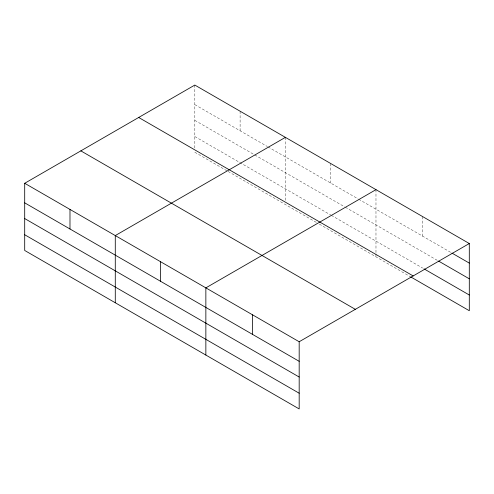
<?xml version="1.0" encoding="UTF-8"?>
<svg xmlns="http://www.w3.org/2000/svg" width="494" height="494" viewBox="0 0 494 494"><rect width="100%" height="100%" fill="white"/><g stroke="black" fill="none" stroke-linecap="round" stroke-linejoin="round"><path stroke-width="0.37" stroke-dasharray="2.47 1.85" d="M194.821 104.629L267.415 146.545M268.081 146.928L357.996 198.835M358.663 199.224L451.3 252.706M194.821 120.345L254.095 154.566M254.762 154.949L344.676 206.863M345.343 207.245L437.968 260.727M194.821 136.535L330.69 214.976M331.357 215.359L422.636 268.063M194.821 152.251L227.456 171.091M228.123 171.474L316.703 222.615M319.365 224.153L409.971 276.467M422.636 216.594L422.636 236.157M375.977 189.653L375.977 253.101M375.977 253.848L375.977 256.837M330.69 163.508L330.69 183.07M285.396 137.357L285.396 200.805M240.109 111.212L240.109 130.78M194.821 85.061L194.821 148.509"/><path stroke-width="0.74" d="M299.179 377.033L299.179 341.749L24.7 183.28L24.7 250.47L299.179 408.939L299.179 377.033L24.7 218.564M410.638 276.85L469.3 310.72L469.3 243.53L194.821 85.061L24.7 183.28M285.396 137.357L115.281 235.576L115.281 302.76M375.977 189.653L205.856 287.872L205.856 355.056M299.179 341.749L469.3 243.53M451.967 253.095L469.3 263.098M438.635 261.11L469.3 278.814M423.969 268.835L469.3 295.004M138.678 117.473L413.163 275.942M80.837 150.868L355.322 309.337M24.7 202.849L299.179 361.318M24.7 234.755L299.179 393.224M252.52 314.808L252.52 334.376M160.569 261.721L160.569 281.29M69.987 209.431L69.987 228.994"/></g></svg>
